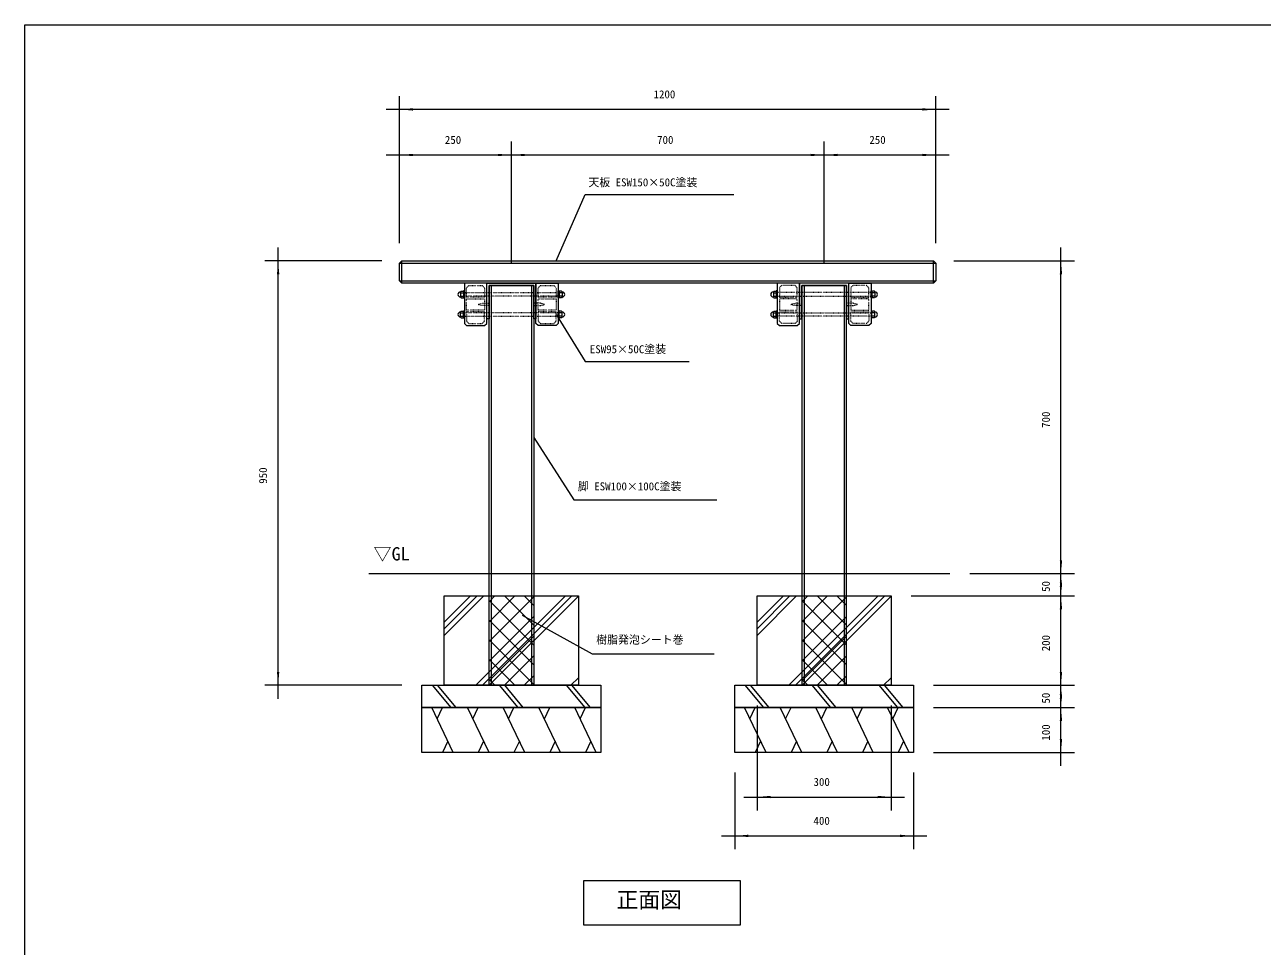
# Model space of a CAD drawing. Units: millimetres, scale not verified. Extents: x -2925 to 2925, y -2062 to 2062.
# Drawn here: x -2925 to -156, y 0 to 2062 of the extents above; entities that cross this region are included whole.
import ezdxf
from ezdxf.enums import TextEntityAlignment as Align

# ---------------------------------------------------------------- set-up
doc = ezdxf.new("R2010")
doc.units = ezdxf.units.MM
doc.header["$LTSCALE"] = 10
doc.linetypes.add('USER5', pattern=[0.208282, 0.069427, -0.138855])
doc.layers.add('0-1_IMPORTED', color=30, linetype='Continuous', lineweight=18)
doc.styles.add('ＭＳ ゴシック', font='')
doc.styles.get('ＭＳ ゴシック').set_extended_font_data('MS Gothic')

msp = doc.modelspace()

# ---------------------------------------------------------------- linework, layer by layer
at = {"layer": '0-1_IMPORTED', "color": 1}
for p, q in [((-2086, 1574), (-2086, 1903)), ((-886, 1574), (-886, 1903)), ((-2086, 1873), (-2116, 1873)), ((-886, 1873), (-2086, 1873)), ((-856, 1873), (-886, 1873)), ((-2086, 1574), (-2086, 1801)), ((-1836, 1529), (-1836, 1801)), ((-1836, 1529), (-1836, 1801)), ((-1136, 1529), (-1136, 1801)), ((-1136, 1529), (-1136, 1801)), ((-886, 1574), (-886, 1801)), ((-2116, 1771), (-2086, 1771)), ((-2086, 1771), (-1836, 1771)), ((-1866, 1771), (-1836, 1771)), ((-1836, 1771), (-1806, 1771)), ((-1836, 1771), (-1136, 1771)), ((-1166, 1771), (-1136, 1771)), ((-1136, 1771), (-1106, 1771)), ((-1136, 1771), (-886, 1771)), ((-886, 1771), (-856, 1771)), ((-1736, 1534), (-1671, 1682.21)), ((-1671, 1682.22), (-1338, 1682.22)), ((-2357.94, 1534), (-2357.94, 1564)), ((-606, 1534), (-606, 1564)), ((-2126, 1534), (-2387.94, 1534)), ((-2357.94, 584), (-2357.94, 1534)), ((-846, 1534), (-576, 1534)), ((-606, 834), (-606, 1534)), ((-606, 834), (-606, 864)), ((-809.88, 834), (-576, 834)), ((-809.88, 834), (-576, 834)), ((-606, 784), (-606, 834)), ((-606, 804), (-606, 834)), ((-606, 784), (-606, 814)), ((-941, 784), (-576, 784)), ((-941, 784), (-576, 784)), ((-606, 584), (-606, 784)), ((-606, 754), (-606, 784)), ((-1811.83, 741.09), (-1655.35, 654.65)), ((-1655.35, 654.65), (-1382, 654.65)), ((-606, 584), (-606, 614)), ((-2081, 584), (-2387.94, 584)), ((-2357.94, 554), (-2357.94, 584)), ((-891, 584), (-576, 584)), ((-891, 584), (-576, 584)), ((-606, 534), (-606, 584)), ((-606, 554), (-606, 584)), ((-606, 534), (-606, 564)), ((-1286, 539), (-1286, 304)), ((-986, 539), (-986, 304)), ((-891, 534), (-576, 534)), ((-891, 534), (-576, 534)), ((-606, 434), (-606, 534)), ((-606, 504), (-606, 534)), ((-891, 434), (-576, 434)), ((-606, 404), (-606, 434)), ((-1336, 389), (-1336, 217)), ((-936, 389), (-936, 217)), ((-1316, 334), (-1286, 334)), ((-1286, 334), (-986, 334)), ((-986, 334), (-956, 334)), ((-1366, 247), (-1336, 247)), ((-1336, 247), (-936, 247)), ((-936, 247), (-906, 247))]:
    msp.add_line(p, q, dxfattribs=at)
at = {"layer": '0-1_IMPORTED'}
for p, q in [((-2086, 1529), (-886, 1529)), ((-2081, 1484), (-2081, 1534)), ((-891, 1484), (-891, 1534)), ((-2086, 1489), (-886, 1489)), ((-1881, 1479), (-1881, 584)), ((-1791, 1479), (-1791, 584)), ((-1181, 1479), (-1181, 584)), ((-1091, 1479), (-1091, 584)), ((-1949.75, 1464.75), (-1949.5, 1464.75)), ((-1949.75, 1453.25), (-1949.5, 1453.25)), ((-1949.5, 1464.75), (-1948.49, 1466.5)), ((-1949.5, 1464.75), (-1949.5, 1453.25)), ((-1949.5, 1462.74), (-1943, 1462.74)), ((-1949.5, 1455.26), (-1943, 1455.26)), ((-1949.5, 1453.25), (-1948.49, 1451.5)), ((-1948.49, 1466.5), (-1944.01, 1466.5)), ((-1948.49, 1451.5), (-1944.01, 1451.5)), ((-1943, 1464.75), (-1944.01, 1466.5)), ((-1943, 1453.25), (-1944.01, 1451.5)), ((-1943, 1464.75), (-1943, 1453.25)), ((-1729, 1464.75), (-1727.99, 1466.5)), ((-1729, 1464.75), (-1729, 1453.25)), ((-1722.5, 1462.74), (-1729, 1462.74)), ((-1722.5, 1455.26), (-1729, 1455.26)), ((-1729, 1453.25), (-1727.99, 1451.5)), ((-1723.51, 1466.5), (-1727.99, 1466.5)), ((-1723.51, 1451.5), (-1727.99, 1451.5)), ((-1722.5, 1464.75), (-1723.51, 1466.5)), ((-1722.5, 1453.25), (-1723.51, 1451.5)), ((-1722.25, 1464.75), (-1722.5, 1464.75)), ((-1722.5, 1464.75), (-1722.5, 1453.25)), ((-1722.25, 1453.25), (-1722.5, 1453.25)), ((-1249.75, 1464.75), (-1249.5, 1464.75)), ((-1249.75, 1453.25), (-1249.5, 1453.25)), ((-1249.5, 1464.75), (-1248.49, 1466.5)), ((-1249.5, 1464.75), (-1249.5, 1453.25)), ((-1249.5, 1462.74), (-1243, 1462.74)), ((-1249.5, 1455.26), (-1243, 1455.26)), ((-1249.5, 1453.25), (-1248.49, 1451.5)), ((-1248.49, 1466.5), (-1244.01, 1466.5)), ((-1248.49, 1451.5), (-1244.01, 1451.5)), ((-1243, 1464.75), (-1244.01, 1466.5)), ((-1243, 1453.25), (-1244.01, 1451.5)), ((-1243, 1464.75), (-1243, 1453.25)), ((-1029, 1464.75), (-1027.99, 1466.5)), ((-1029, 1464.75), (-1029, 1453.25)), ((-1022.5, 1462.74), (-1029, 1462.74)), ((-1022.5, 1455.26), (-1029, 1455.26)), ((-1029, 1453.25), (-1027.99, 1451.5)), ((-1023.51, 1466.5), (-1027.99, 1466.5)), ((-1023.51, 1451.5), (-1027.99, 1451.5)), ((-1022.5, 1464.75), (-1023.51, 1466.5)), ((-1022.5, 1453.25), (-1023.51, 1451.5)), ((-1022.25, 1464.75), (-1022.5, 1464.75)), ((-1022.5, 1464.75), (-1022.5, 1453.25)), ((-1022.25, 1453.25), (-1022.5, 1453.25)), ((-1949.75, 1419.75), (-1949.5, 1419.75)), ((-1949.5, 1419.75), (-1948.49, 1421.5)), ((-1949.5, 1408.25), (-1949.5, 1419.75)), ((-1949.5, 1417.74), (-1943, 1417.74)), ((-1948.49, 1421.5), (-1944.01, 1421.5)), ((-1943, 1419.75), (-1944.01, 1421.5)), ((-1943, 1408.25), (-1943, 1419.75)), ((-1729, 1419.75), (-1727.99, 1421.5)), ((-1729, 1408.25), (-1729, 1419.75)), ((-1722.5, 1417.74), (-1729, 1417.74)), ((-1723.51, 1421.5), (-1727.99, 1421.5)), ((-1722.5, 1419.75), (-1723.51, 1421.5)), ((-1722.25, 1419.75), (-1722.5, 1419.75)), ((-1722.5, 1408.25), (-1722.5, 1419.75)), ((-1249.75, 1419.75), (-1249.5, 1419.75)), ((-1249.5, 1419.75), (-1248.49, 1421.5)), ((-1249.5, 1408.25), (-1249.5, 1419.75)), ((-1249.5, 1417.74), (-1243, 1417.74)), ((-1248.49, 1421.5), (-1244.01, 1421.5)), ((-1243, 1419.75), (-1244.01, 1421.5)), ((-1243, 1408.25), (-1243, 1419.75)), ((-1029, 1419.75), (-1027.99, 1421.5)), ((-1029, 1408.25), (-1029, 1419.75)), ((-1022.5, 1417.74), (-1029, 1417.74)), ((-1023.51, 1421.5), (-1027.99, 1421.5)), ((-1022.5, 1419.75), (-1023.51, 1421.5)), ((-1022.25, 1419.75), (-1022.5, 1419.75)), ((-1022.5, 1408.25), (-1022.5, 1419.75)), ((-1949.75, 1408.25), (-1949.5, 1408.25)), ((-1949.5, 1410.26), (-1943, 1410.26)), ((-1949.5, 1408.25), (-1948.49, 1406.5)), ((-1948.49, 1406.5), (-1944.01, 1406.5)), ((-1943, 1408.25), (-1944.01, 1406.5)), ((-1722.5, 1410.26), (-1729, 1410.26)), ((-1729, 1408.25), (-1727.99, 1406.5)), ((-1723.51, 1406.5), (-1727.99, 1406.5)), ((-1722.5, 1408.25), (-1723.51, 1406.5)), ((-1722.25, 1408.25), (-1722.5, 1408.25)), ((-1249.75, 1408.25), (-1249.5, 1408.25)), ((-1249.5, 1410.26), (-1243, 1410.26)), ((-1249.5, 1408.25), (-1248.49, 1406.5)), ((-1248.49, 1406.5), (-1244.01, 1406.5)), ((-1243, 1408.25), (-1244.01, 1406.5)), ((-1022.5, 1410.26), (-1029, 1410.26)), ((-1029, 1408.25), (-1027.99, 1406.5)), ((-1023.51, 1406.5), (-1027.99, 1406.5)), ((-1022.5, 1408.25), (-1023.51, 1406.5)), ((-1022.25, 1408.25), (-1022.5, 1408.25)), ((-2154.88, 834), (-854.88, 834)), ((-1986, 695.6), (-1897.6, 784)), ((-1986, 710.45), (-1912.45, 784)), ((-1986, 725.3), (-1927.3, 784)), ((-1915.17, 584), (-1715.17, 784)), ((-1900.32, 584), (-1700.32, 784)), ((-1886, 770.65), (-1872.65, 784)), ((-1886, 726.46), (-1828.46, 784)), ((-1886, 682.26), (-1786, 782.26)), ((-1885.47, 584), (-1686, 783.47)), ((-1786, 718.34), (-1851.66, 784)), ((-1786, 762.53), (-1807.47, 784)), ((-1286, 695.6), (-1197.6, 784)), ((-1286, 710.45), (-1212.45, 784)), ((-1286, 725.3), (-1227.3, 784)), ((-1215.17, 584), (-1015.17, 784)), ((-1200.32, 584), (-1000.32, 784)), ((-1186, 770.65), (-1172.65, 784)), ((-1186, 726.46), (-1128.46, 784)), ((-1186, 682.26), (-1086, 782.26)), ((-1185.47, 584), (-986, 783.47)), ((-1086, 718.34), (-1151.66, 784)), ((-1086, 762.53), (-1107.47, 784)), ((-1786, 674.15), (-1886, 774.15)), ((-1086, 674.15), (-1186, 774.15)), ((-1886, 638.07), (-1786, 738.07)), ((-1786, 629.95), (-1886, 729.95)), ((-1186, 638.07), (-1086, 738.07)), ((-1086, 629.95), (-1186, 729.95)), ((-1886, 593.87), (-1786, 693.87)), ((-1186, 593.87), (-1086, 693.87)), ((-1786, 585.76), (-1886, 685.76)), ((-1086, 585.76), (-1186, 685.76)), ((-1828.44, 584), (-1886, 641.56)), ((-1851.68, 584), (-1786, 649.68)), ((-1128.44, 584), (-1186, 641.56)), ((-1151.68, 584), (-1086, 649.68)), ((-2013.5, 584), (-1971.74, 534)), ((-2001.69, 584), (-1959.93, 534)), ((-1872.63, 584), (-1886, 597.37)), ((-1863.5, 584), (-1821.74, 534)), ((-1851.69, 584), (-1809.93, 534)), ((-1807.49, 584), (-1786, 605.49)), ((-1713.5, 584), (-1671.74, 534)), ((-1703.04, 584), (-1686, 601.04)), ((-1701.69, 584), (-1659.93, 534)), ((-1688.19, 584), (-1686, 586.19)), ((-1313.5, 584), (-1271.74, 534)), ((-1301.69, 584), (-1259.93, 534)), ((-1172.63, 584), (-1186, 597.37)), ((-1163.5, 584), (-1121.74, 534)), ((-1151.69, 584), (-1109.93, 534)), ((-1107.49, 584), (-1086, 605.49)), ((-1013.5, 584), (-971.74, 534)), ((-1003.04, 584), (-986, 601.04)), ((-1001.69, 584), (-959.93, 534)), ((-988.19, 584), (-986, 586.19)), ((-1966, 434), (-2014.25, 534)), ((-2002.18, 509), (-1990.12, 534)), ((-1886, 434), (-1934.25, 534)), ((-1922.18, 509), (-1910.12, 534)), ((-1806, 434), (-1854.25, 534)), ((-1842.18, 509), (-1830.12, 534)), ((-1726, 434), (-1774.25, 534)), ((-1762.18, 509), (-1750.12, 534)), ((-1646, 434), (-1694.25, 534)), ((-1682.18, 509), (-1670.12, 534)), ((-1266, 434), (-1314.25, 534)), ((-1302.18, 509), (-1290.12, 534)), ((-1186, 434), (-1234.25, 534)), ((-1222.18, 509), (-1210.12, 534)), ((-1106, 434), (-1154.25, 534)), ((-1142.18, 509), (-1130.12, 534)), ((-1026, 434), (-1074.25, 534)), ((-1062.18, 509), (-1050.12, 534)), ((-946, 434), (-994.25, 534)), ((-982.18, 509), (-970.12, 534)), ((-1978.06, 459), (-1990.12, 434)), ((-1898.06, 459), (-1910.12, 434)), ((-1818.06, 459), (-1830.12, 434)), ((-1738.06, 459), (-1750.12, 434)), ((-1658.06, 459), (-1670.12, 434)), ((-1278.06, 459), (-1290.12, 434)), ((-1198.06, 459), (-1210.12, 434)), ((-1118.06, 459), (-1130.12, 434)), ((-1038.06, 459), (-1050.12, 434)), ((-958.06, 459), (-970.12, 434))]:
    msp.add_line(p, q, dxfattribs=at)
for points in [[(-2925, 2062.5), (2925, 2062.5), (2925, -2062.5), (-2925, -2062.5)], [(-2081, 1534), (-891, 1534), (-886, 1529), (-886, 1489), (-891, 1484), (-2081, 1484), (-2086, 1489), (-2086, 1529)], [(-1941, 1484), (-1941, 1394), (-1936, 1389), (-1896, 1389), (-1891, 1394), (-1891, 1484)], [(-1891, 1404), (-1891, 1479), (-1891, 1484), (-1886, 1484), (-1786, 1484), (-1781, 1484), (-1781, 1479), (-1781, 1404), (-1786, 1404), (-1786, 1479), (-1886, 1479), (-1886, 1404)], [(-1886, 1479), (-1786, 1479), (-1786, 584), (-1886, 584)], [(-1731, 1484), (-1731, 1394), (-1736, 1389), (-1776, 1389), (-1781, 1394), (-1781, 1484)], [(-1241, 1484), (-1241, 1394), (-1236, 1389), (-1196, 1389), (-1191, 1394), (-1191, 1484)], [(-1081, 1404), (-1081, 1479), (-1081, 1484), (-1086, 1484), (-1186, 1484), (-1191, 1484), (-1191, 1479), (-1191, 1404), (-1186, 1404), (-1186, 1479), (-1086, 1479), (-1086, 1404)], [(-1086, 1479), (-1186, 1479), (-1186, 584), (-1086, 584)], [(-1031, 1484), (-1031, 1394), (-1036, 1389), (-1076, 1389), (-1081, 1394), (-1081, 1484)], [(-1941, 1467), (-1943, 1467), (-1943, 1451), (-1941, 1451)], [(-1731, 1467), (-1729, 1467), (-1729, 1451), (-1731, 1451)], [(-1241, 1467), (-1243, 1467), (-1243, 1451), (-1241, 1451)], [(-1031, 1467), (-1029, 1467), (-1029, 1451), (-1031, 1451)], [(-1941, 1406), (-1943, 1406), (-1943, 1422), (-1941, 1422)], [(-1731, 1406), (-1729, 1406), (-1729, 1422), (-1731, 1422)], [(-1241, 1406), (-1243, 1406), (-1243, 1422), (-1241, 1422)], [(-1031, 1406), (-1029, 1406), (-1029, 1422), (-1031, 1422)], [(-1986, 784), (-1686, 784), (-1686, 584), (-1986, 584)], [(-1886, 784), (-1786, 784), (-1786, 584), (-1886, 584)], [(-1286, 784), (-986, 784), (-986, 584), (-1286, 584)], [(-2036, 584), (-1636, 584), (-1636, 534), (-2036, 534)], [(-1336, 584), (-936, 584), (-936, 534), (-1336, 534)], [(-2036, 534), (-1636, 534), (-1636, 434), (-2036, 434)], [(-1336, 534), (-936, 534), (-936, 434), (-1336, 434)], [(-1673.7, 146.95), (-1323.7, 146.95), (-1323.7, 46.95), (-1673.7, 46.95)]]:
    msp.add_lwpolyline(points, close=True, dxfattribs=at)
at = {"layer": '0-1_IMPORTED', "linetype": 'USER5'}
for points in [[(-1896, 1474), (-1896, 1453), (-1936, 1453), (-1936, 1474), (-1931, 1479), (-1901, 1479)], [(-1736, 1474), (-1736, 1453), (-1776, 1453), (-1776, 1474), (-1771, 1479), (-1741, 1479)], [(-1236, 1474), (-1236, 1453), (-1196, 1453), (-1196, 1474), (-1201, 1479), (-1231, 1479)], [(-1076, 1474), (-1076, 1453), (-1036, 1453), (-1036, 1474), (-1041, 1479), (-1071, 1479)], [(-1941, 1463), (-1731, 1463), (-1731, 1455), (-1941, 1455)], [(-1896, 1449), (-1896, 1424), (-1936, 1424), (-1936, 1449)], [(-1736, 1449), (-1736, 1424), (-1776, 1424), (-1776, 1449)], [(-1031, 1463), (-1241, 1463), (-1241, 1455), (-1031, 1455)], [(-1236, 1449), (-1236, 1424), (-1196, 1424), (-1196, 1449)], [(-1076, 1449), (-1076, 1424), (-1036, 1424), (-1036, 1449)], [(-1941, 1410), (-1731, 1410), (-1731, 1418), (-1941, 1418)], [(-1896, 1399), (-1896, 1420), (-1936, 1420), (-1936, 1399), (-1931, 1394), (-1901, 1394)], [(-1886, 1439.07), (-1886, 1433.93), (-1901, 1433.93), (-1910.45, 1436.5), (-1901, 1439.07)], [(-1786, 1439.07), (-1786, 1433.93), (-1771, 1433.93), (-1761.55, 1436.5), (-1771, 1439.07)], [(-1736, 1399), (-1736, 1420), (-1776, 1420), (-1776, 1399), (-1771, 1394), (-1741, 1394)], [(-1031, 1410), (-1241, 1410), (-1241, 1418), (-1031, 1418)], [(-1236, 1399), (-1236, 1420), (-1196, 1420), (-1196, 1399), (-1201, 1394), (-1231, 1394)], [(-1186, 1439.07), (-1186, 1433.93), (-1201, 1433.93), (-1210.45, 1436.5), (-1201, 1439.07)], [(-1086, 1439.07), (-1086, 1433.93), (-1071, 1433.93), (-1061.55, 1436.5), (-1071, 1439.07)], [(-1076, 1399), (-1076, 1420), (-1036, 1420), (-1036, 1399), (-1041, 1394), (-1071, 1394)]]:
    msp.add_lwpolyline(points, close=True, dxfattribs=at)
at = {"layer": '0-1_IMPORTED', "color": 1}
for points in [[(-1736, 1414), (-1671, 1309), (-1438, 1309)], [(-1786, 1139), (-1696, 999), (-1376, 999)]]:
    msp.add_lwpolyline(points, dxfattribs=at)
at = {"layer": '0-1_IMPORTED'}
for centre, start, end in [((-1949.75, 1459), 90, 270), ((-1722.25, 1459), 270, 90), ((-1249.75, 1459), 90, 270), ((-1022.25, 1459), 270, 90), ((-1949.75, 1414), 90, 270), ((-1722.25, 1414), 270, 90), ((-1249.75, 1414), 90, 270), ((-1022.25, 1414), 270, 90)]:
    msp.add_arc(centre, 5.75, start, end, dxfattribs=at)
at = {"layer": '0-1_IMPORTED', "color": 1}
for points in [[(-2086, 1873), (-2056, 1875.62), (-2056, 1870.38)], [(-886, 1873), (-916, 1870.38), (-916, 1875.62)], [(-2086, 1771), (-2056, 1773.62), (-2056, 1768.38)], [(-1836, 1771), (-1866, 1768.38), (-1866, 1773.62)], [(-1836, 1771), (-1806, 1773.62), (-1806, 1768.38)], [(-1136, 1771), (-1166, 1768.38), (-1166, 1773.62)], [(-1136, 1771), (-1106, 1773.62), (-1106, 1768.38)], [(-886, 1771), (-916, 1768.38), (-916, 1773.62)], [(-2357.94, 1534), (-2355.32, 1504), (-2360.57, 1504)], [(-606, 1534), (-603.38, 1504), (-608.62, 1504)], [(-606, 834), (-608.62, 864), (-603.38, 864)], [(-606, 834), (-603.38, 804), (-608.62, 804)], [(-606, 784), (-608.62, 814), (-603.38, 814)], [(-606, 784), (-603.38, 754), (-608.62, 754)], [(-2357.94, 584), (-2360.57, 614), (-2355.32, 614)], [(-606, 584), (-608.62, 614), (-603.38, 614)], [(-606, 584), (-603.38, 554), (-608.62, 554)], [(-606, 534), (-608.62, 564), (-603.38, 564)], [(-606, 534), (-603.38, 504), (-608.62, 504)], [(-606, 434), (-608.62, 464), (-603.38, 464)], [(-1286, 334), (-1256, 336.62), (-1256, 331.38)], [(-986, 334), (-1016, 331.38), (-1016, 336.62)], [(-1336, 247), (-1306, 249.62), (-1306, 244.38)], [(-936, 247), (-966, 244.38), (-966, 249.62)]]:
    msp.add_solid(points, dxfattribs=at)

# ---------------------------------------------------------------- texts
at = {"layer": '0-1_IMPORTED', "color": 7, "style": 'ＭＳ ゴシック'}
for s, height, p in [('1200', 17.91, (-1517.75, 1892.45)), ('250', 17.91, (-1984.81, 1790.45)), ('700', 17.91, (-1509.81, 1790.45)), ('250', 17.91, (-1034.81, 1790.45)), ('天板 ESW150×50C塗装', 17.91, (-1663.66, 1695.45)), ('ESW95×50C塗装', 17.91, (-1660.36, 1321.92)), ('脚 ESW100×100C塗装', 17.91, (-1687.11, 1015.04)), ('▽GL', 29.85, (-2144.72, 854.49)), ('樹脂発泡シート巻', 17.91, (-1646.11, 671.84)), ('300', 17.91, (-1159.81, 353.44)), ('400', 17.91, (-1159.81, 266.45)), ('正面図', 35.82, (-1600.7, 75.39))]:
    msp.add_text(s, height=height, dxfattribs=at).set_placement(p, align=Align.BOTTOM_LEFT)
for s, p in [('700', (-625.44, 1160.19)), ('950', (-2377.39, 1035.19)), ('50', (-625.44, 793.12)), ('200', (-625.44, 660.19)), ('50', (-625.44, 543.12)), ('100', (-625.44, 460.19))]:
    msp.add_text(s, height=17.91, rotation=90, dxfattribs=at).set_placement(p, align=Align.BOTTOM_LEFT)

doc.saveas('drawing.dxf')
